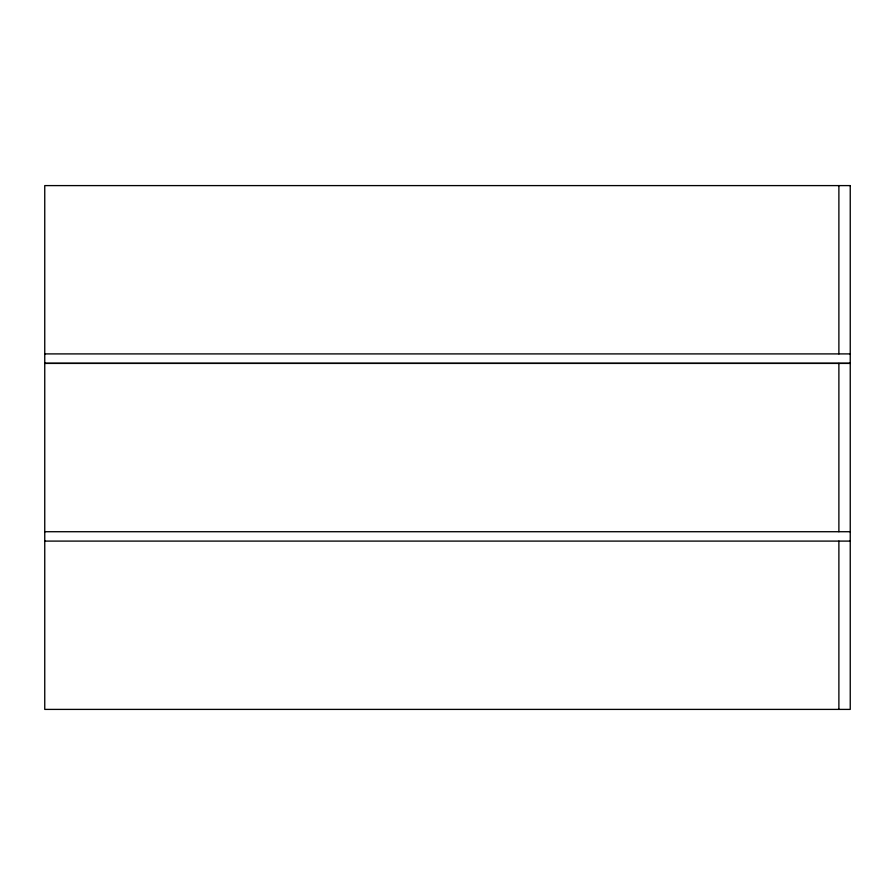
<?xml version="1.0" encoding="UTF-8"?>
<svg xmlns="http://www.w3.org/2000/svg" width="895" height="895" viewBox="0 0 895 895"><rect width="100%" height="100%" fill="white"/><g stroke="black" fill="none" stroke-linecap="round" stroke-linejoin="round"><path stroke-width="1.34" d="M44.75 353.905L850.239 353.905M44.75 363.281L850.239 363.281M44.75 363.415L850.239 363.415M44.75 531.719L850.239 531.719M44.75 541.095L850.239 541.095M838.883 185.601L838.883 353.905M838.883 363.415L838.883 531.719M838.883 541.095L838.883 709.399M850.239 185.601L44.75 185.601L44.75 709.399L850.239 709.399L850.239 185.601"/></g></svg>
